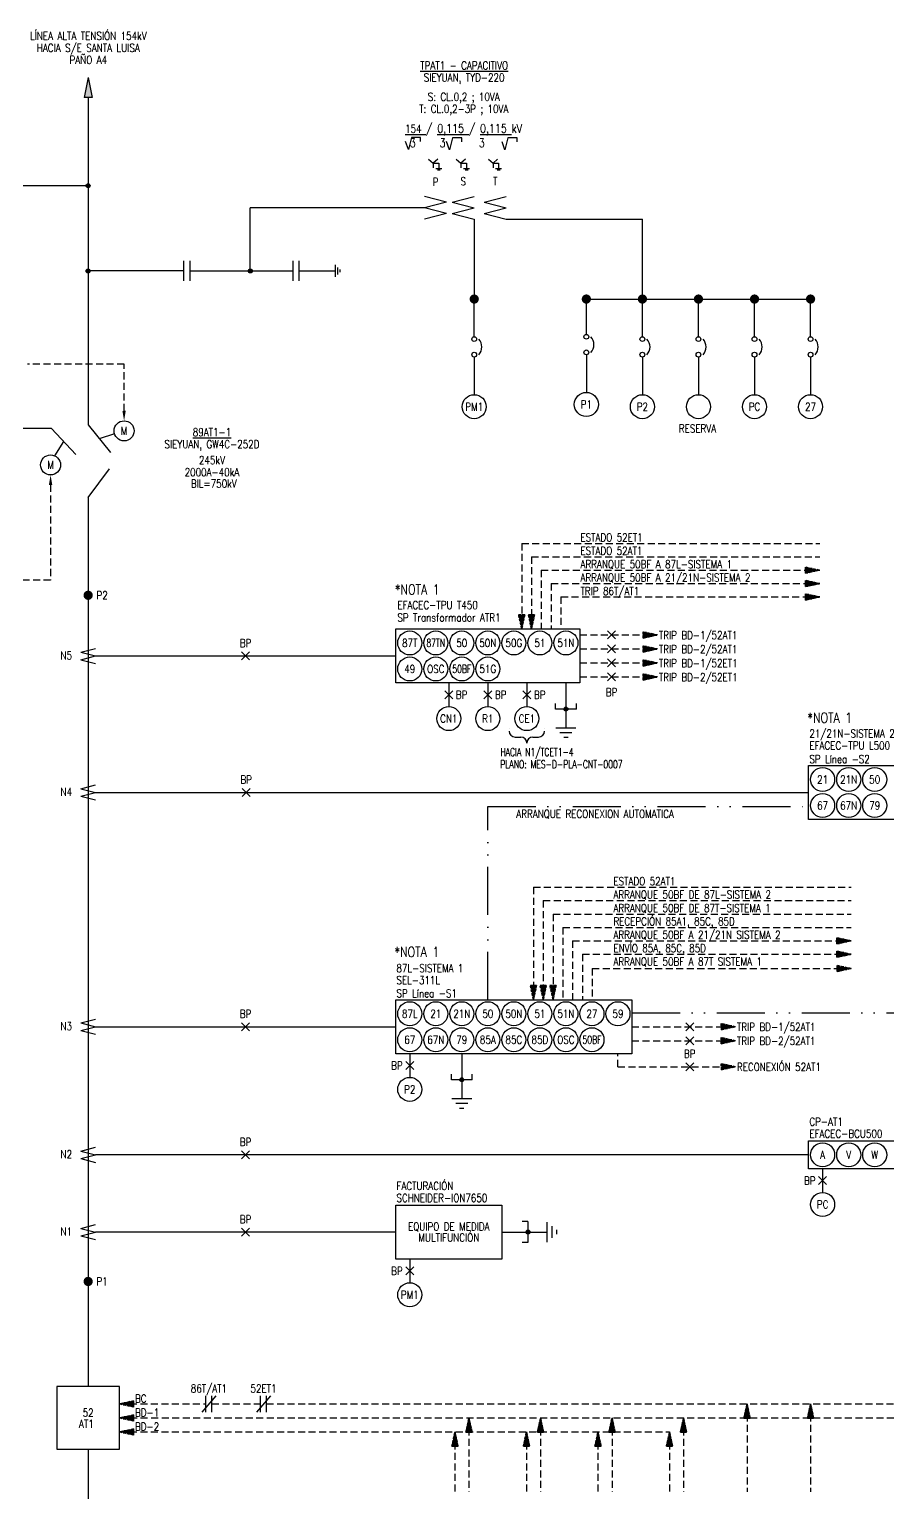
# Model space of a CAD drawing. Header units: millimetres. Extents: x 235261 to 235973, y 101691 to 102424.
# Drawn here: x 235449.8 to 235664.2, y 102058.9 to 102424.5 of the extents above; entities that cross this region are included whole.
import ezdxf
from ezdxf.enums import TextEntityAlignment as Align

# ---------------------------------------------------------------- set-up
doc = ezdxf.new("R2010")
doc.units = ezdxf.units.MM
for name, pattern in [('ACAD_ISO12W100', [21, 12, -3, 0, -3, 0, -3]), ('CENTER', [50.8, 31.75, -6.35, 6.35, -6.35]), ('HIDDEN', [0.375, 0.25, -0.125])]:
    doc.linetypes.add(name, pattern=pattern)
for name, color, linetype in [('01-Formato', 4, 'Continuous'), ('02 TITULOS', 3, 'Continuous'), ('03 TEXTOS', 7, 'Continuous'), ('05TITULOS', 7, 'Continuous'), ('06EJES', 1, 'CENTER'), ('Cable', 1, 'Continuous'), ('E-Nivel-220Kv', 84, 'Continuous'), ('EL-Simbolos', 3, 'Continuous'), ('SEÑAL', 1, 'HIDDEN'), ('Simbologia', 6, 'Continuous')]:
    doc.layers.add(name, color=color, linetype=linetype)
doc.layers.add('E_TIP', color=3, linetype='Continuous', lineweight=35)
doc.styles.add('ROMANS', font='romans.shx', dxfattribs={"width": 0.8, "height": 2})

# ---------------------------------------------------------------- blocks, each defined once
blk = doc.blocks.new('DescsinptUni')
blk.add_line((0, 0), (3.86, 10))
blk = doc.blocks.new('InterruptorUni')
blk.add_lwpolyline([(-7.67, -7.92), (7.33, -7.92), (7.33, 7.08), (-7.67, 7.08)], close=True)

msp = doc.modelspace()

# ---------------------------------------------------------------- hatches: boundary and pattern name
at = {"layer": 'E-Nivel-220Kv', "ltscale": 0.25}
msp.add_hatch(color=256, dxfattribs=at).paths.add_polyline_path([(235463.46, 102407.44), (235465.46, 102407.44), (235464.46, 102412.44)])
at = {"layer": 'E-Nivel-220Kv'}
h = msp.add_hatch(color=256, dxfattribs=at)
h.dxf.hatch_style = 1
h.paths.add_polyline_path([(235464.96, 102385.4, 1), (235463.96, 102385.4, 1)])
h = msp.add_hatch(color=256, dxfattribs=at)
h.dxf.hatch_style = 1
h.paths.add_polyline_path([(235464.95, 102364.12, -1), (235463.95, 102364.12, -1)])
h = msp.add_hatch(color=256, dxfattribs=at)
h.dxf.hatch_style = 1
h.paths.add_polyline_path([(235505.46, 102364.12, 1), (235504.46, 102364.12, 1)])
at = {"layer": 'EL-Simbolos'}
h = msp.add_hatch(color=256, dxfattribs=at)
h.dxf.hatch_style = 1
h.paths.add_polyline_path([(235584.28, 102254.65, 1), (235583.28, 102254.65, 1)])
h = msp.add_hatch(color=256, dxfattribs=at)
h.dxf.hatch_style = 1
h.paths.add_polyline_path([(235558.29, 102162.03, 1), (235557.29, 102162.03, 1)])
h = msp.add_hatch(color=256, dxfattribs=at)
h.dxf.hatch_style = 1
h.paths.add_polyline_path([(235573.81, 102123.98, 1), (235574.81, 102123.98, 1)])
at = {"layer": 'SEÑAL', "linetype": 'HIDDEN', "ltscale": 2.5}
for points in [[(235647.12, 102289.36), (235643.59, 102290.12), (235643.59, 102288.59)], [(235647.18, 102286.01), (235643.64, 102286.78), (235643.65, 102285.24)], [(235647.18, 102282.66), (235643.64, 102283.43), (235643.65, 102281.9)], [(235572.74, 102274.67), (235573.51, 102278.2), (235571.97, 102278.2)], [(235575.18, 102274.67), (235575.95, 102278.2), (235574.42, 102278.2)], [(235606.63, 102273.17), (235603.1, 102273.94), (235603.11, 102272.41)], [(235606.63, 102269.67), (235603.1, 102270.44), (235603.1, 102268.91)], [(235606.63, 102266.17), (235603.1, 102266.94), (235603.11, 102265.41)], [(235606.63, 102262.67), (235603.1, 102263.44), (235603.1, 102261.91)], [(235655, 102196.76), (235651.47, 102197.52), (235651.47, 102195.99)], [(235655, 102196.76), (235651.47, 102197.52), (235651.47, 102195.99)], [(235655, 102193.41), (235651.47, 102194.18), (235651.47, 102192.64)], [(235655, 102193.41), (235651.47, 102194.18), (235651.47, 102192.64)], [(235655.06, 102189.84), (235651.52, 102190.6), (235651.53, 102189.07)], [(235655.06, 102189.84), (235651.52, 102190.6), (235651.53, 102189.07)], [(235575.68, 102182.07), (235576.45, 102185.6), (235574.91, 102185.6)], [(235578.13, 102182.07), (235578.89, 102185.6), (235577.36, 102185.6)], [(235580.57, 102182.07), (235581.34, 102185.6), (235579.81, 102185.6)], [(235626.13, 102175.3), (235622.6, 102176.07), (235622.61, 102174.54)], [(235626.13, 102171.8), (235622.6, 102172.57), (235622.6, 102171.04)], [(235626.13, 102165.3), (235622.6, 102166.06), (235622.61, 102164.53)], [(235472.27, 102081.06), (235475.81, 102080.28), (235475.81, 102081.81)], [(235629.02, 102081.05), (235628.26, 102077.51), (235629.79, 102077.52)], [(235644.89, 102081.05), (235644.12, 102077.51), (235645.65, 102077.52)], [(235472.27, 102077.56), (235475.81, 102076.78), (235475.81, 102078.31)], [(235559.57, 102077.55), (235558.81, 102074.02), (235560.34, 102074.02)], [(235577.44, 102077.55), (235576.67, 102074.02), (235578.2, 102074.02)], [(235595.3, 102077.55), (235594.53, 102074.02), (235596.07, 102074.02)], [(235613.16, 102077.55), (235612.39, 102074.02), (235613.93, 102074.02)], [(235472.27, 102074.06), (235475.81, 102073.28), (235475.81, 102074.81)], [(235556.07, 102074.05), (235555.31, 102070.51), (235556.84, 102070.52)], [(235573.94, 102074.05), (235573.17, 102070.51), (235574.71, 102070.52)], [(235591.8, 102074.05), (235591.03, 102070.51), (235592.57, 102070.52)], [(235609.66, 102074.05), (235608.9, 102070.51), (235610.43, 102070.52)]]:
    msp.add_hatch(color=1, dxfattribs=at).paths.add_polyline_path(points)
at = {"layer": 'Simbologia'}
h = msp.add_hatch(dxfattribs=at)
h.set_pattern_fill('ANGLE', color=1, scale=0.7, angle=90)
h.set_pattern_definition([(90, (307308.8397, -62536.3195), (-4.8895, 3e-16), [3.556, -1.3335]), (180, (307308.8397, -62536.3195), (-6e-16, -4.8895), [3.556, -1.3335])])
h.paths.add_polyline_path([(235627.48, 102365.29), (235628.19, 102365.46), (235627.98, 102365.82)])
h.paths.add_polyline_path([(235631.12, 102371.59), (235630.91, 102370.89), (235631.33, 102370.89)])
h.paths.add_polyline_path([(235634.75, 102365.29), (235634.25, 102365.82), (235634.04, 102365.46)])
h = msp.add_hatch(dxfattribs=at)
h.set_pattern_fill('ANGLE', color=1, scale=0.7, angle=90)
h.set_pattern_definition([(90, (307316.8397, -62536.3195), (-4.8895, 3e-16), [3.556, -1.3335]), (180, (307316.8397, -62536.3195), (-6e-16, -4.8895), [3.556, -1.3335])])
h.paths.add_polyline_path([(235635.48, 102365.29), (235636.19, 102365.46), (235635.98, 102365.82)])
h.paths.add_polyline_path([(235639.12, 102371.59), (235638.91, 102370.89), (235639.33, 102370.89)])
h.paths.add_polyline_path([(235642.75, 102365.29), (235642.25, 102365.82), (235642.04, 102365.46)])

# ---------------------------------------------------------------- linework, layer by layer
at = {"layer": '01-Formato'}
for p, q in [((235571.11, 102247.66), (235572.54, 102247.66)), ((235575.53, 102247.66), (235576.96, 102247.66))]:
    msp.add_line(p, q, dxfattribs=at)
for centre, start, end in [((235571.11, 102249.16), 180, 270), ((235576.96, 102249.16), 270, 0), ((235572.54, 102246.16), 0, 90), ((235575.53, 102246.16), 90, 180)]:
    msp.add_arc(centre, 1.5, start, end, dxfattribs=at)
at = {"layer": '03 TEXTOS'}
for p, q in [((235544.45, 102394.45), (235543.72, 102396.48)), ((235545.2, 102397.45), (235544.45, 102394.45)), ((235547.51, 102397.45), (235545.2, 102397.45)), ((235547.51, 102396.46), (235547.51, 102397.45)), ((235554.71, 102394.39), (235553.98, 102396.42)), ((235555.46, 102397.39), (235554.71, 102394.39)), ((235557.77, 102397.39), (235555.46, 102397.39)), ((235557.77, 102396.4), (235557.77, 102397.39)), ((235568.57, 102394.35), (235567.84, 102396.38)), ((235569.32, 102397.35), (235568.57, 102394.35)), ((235571.63, 102397.35), (235569.32, 102397.35)), ((235571.63, 102396.36), (235571.63, 102397.35))]:
    msp.add_line(p, q, dxfattribs=at)
at = {"layer": '06EJES'}
for p, q in [((235471.06, 102323.41), (235467.24, 102322.2)), ((235456.17, 102317.9), (235458.36, 102321.53))]:
    msp.add_line(p, q, dxfattribs=at)
at = {"layer": 'Cable'}
for p, q in [((235550.64, 102391.07), (235550.64, 102389.89)), ((235550.64, 102391.07), (235552.04, 102391.07)), ((235551.31, 102389.73), (235552.78, 102389.73)), ((235551.68, 102389.35), (235552.41, 102389.35)), ((235552.04, 102391.07), (235552.04, 102389.73)), ((235557.58, 102391.07), (235557.58, 102389.89)), ((235557.58, 102391.07), (235558.98, 102391.07)), ((235558.24, 102389.73), (235559.72, 102389.73)), ((235558.62, 102389.35), (235559.34, 102389.35)), ((235558.98, 102391.07), (235558.98, 102389.73)), ((235565.58, 102391.07), (235565.58, 102389.89)), ((235565.58, 102391.07), (235566.98, 102391.07)), ((235566.24, 102389.73), (235567.72, 102389.73)), ((235566.62, 102389.35), (235567.34, 102389.35)), ((235566.98, 102391.07), (235566.98, 102389.73)), ((235560.89, 102377.09), (235560.89, 102357.09)), ((235568.89, 102377.09), (235602.89, 102377.09)), ((235602.89, 102347.69), (235602.89, 102377.09)), ((235560.89, 102347.69), (235560.89, 102357.09)), ((235588.89, 102357.09), (235644.89, 102357.09)), ((235588.89, 102348.27), (235588.89, 102357.09)), ((235616.89, 102347.69), (235616.89, 102357.09)), ((235630.89, 102347.69), (235630.89, 102357.09)), ((235644.89, 102347.69), (235644.89, 102357.09)), ((235560.89, 102342.6), (235560.89, 102333.2)), ((235588.89, 102343.17), (235588.89, 102333.77)), ((235602.89, 102342.6), (235602.89, 102333.2)), ((235616.89, 102342.6), (235616.89, 102333.2)), ((235630.89, 102342.6), (235630.89, 102333.2)), ((235644.89, 102342.6), (235644.89, 102333.2)), ((235466.29, 102267.92), (235541.29, 102267.92)), ((235554.54, 102261.17), (235554.54, 102255.27)), ((235564.28, 102261.17), (235564.28, 102255.27)), ((235574.04, 102261.17), (235574.04, 102255.27)), ((235583.78, 102261.17), (235583.78, 102249.9)), ((235466.29, 102233.81), (235644.41, 102233.81)), ((235466.29, 102175.29), (235541.29, 102175.29)), ((235544.79, 102168.54), (235544.79, 102162.64)), ((235557.79, 102168.54), (235557.79, 102157.27)), ((235644.41, 102143.29), (235466.29, 102143.29)), ((235647.91, 102139.79), (235647.91, 102133.89)), ((235541.29, 102123.98), (235466.29, 102123.98)), ((235567.79, 102123.98), (235579.06, 102123.98)), ((235544.79, 102117.23), (235544.79, 102111.33))]:
    msp.add_line(p, q, dxfattribs=at)
for points in [[(235549.48, 102392.01), (235550.64, 102391.07)], [(235551.8, 102392.01), (235550.64, 102391.07)], [(235556.42, 102392.01), (235557.58, 102391.07)], [(235558.74, 102392.01), (235557.58, 102391.07)], [(235564.42, 102392.01), (235565.58, 102391.07)], [(235566.74, 102392.01), (235565.58, 102391.07)]]:
    msp.add_lwpolyline(points, dxfattribs=at)
at = {"layer": 'E-Nivel-220Kv', "ltscale": 0.25}
for p, q in [((235464.46, 102412.44), (235463.46, 102407.44)), ((235464.46, 102412.44), (235465.46, 102407.44)), ((235465.46, 102407.44), (235463.46, 102407.44))]:
    msp.add_line(p, q, dxfattribs=at)
at = {"layer": 'E-Nivel-220Kv'}
for p, q in [((235464.46, 102407.44), (235464.45, 102325.69)), ((235464.46, 102385.4), (235438.11, 102385.4)), ((235548.47, 102379.91), (235504.96, 102379.91)), ((235504.96, 102364.12), (235504.96, 102379.91)), ((235488.31, 102364.12), (235464.45, 102364.12)), ((235489.83, 102364.12), (235515.58, 102364.12)), ((235517.1, 102364.12), (235526.16, 102364.12)), ((235455.31, 102324.79), (235444.37, 102324.79)), ((235464.46, 102307.54), (235464.46, 102085.37)), ((235464.46, 102069.75), (235464.5, 102029.1))]:
    msp.add_line(p, q, dxfattribs=at)
for centre in [(235464.46, 102385.4), (235464.45, 102364.12), (235504.96, 102364.12)]:
    msp.add_circle(centre, 0.5, dxfattribs=at)
at = {"layer": 'E_TIP', "linetype": 'ByBlock'}
for p, q in [((235569.61, 102249.82), (235569.61, 102249.82)), ((235578.46, 102249.82), (235578.46, 102249.82)), ((235574.04, 102246.53), (235574.04, 102246.53))]:
    msp.add_line(p, q, dxfattribs=at)
at = {"layer": 'EL-Simbolos'}
for p, q in [((235553.96, 102381.32), (235548.47, 102382.73)), ((235553.96, 102381.32), (235548.47, 102379.91)), ((235555.41, 102381.32), (235560.89, 102382.73)), ((235555.41, 102381.32), (235560.89, 102379.91)), ((235563.41, 102381.32), (235568.89, 102382.73)), ((235563.41, 102381.32), (235568.89, 102379.91)), ((235553.96, 102378.5), (235548.47, 102379.91)), ((235553.96, 102378.5), (235548.47, 102377.09)), ((235555.41, 102378.5), (235560.89, 102379.91)), ((235555.41, 102378.5), (235560.89, 102377.09)), ((235563.41, 102378.5), (235568.89, 102379.91)), ((235563.41, 102378.5), (235568.89, 102377.09)), ((235488.31, 102366.6), (235488.31, 102364.12)), ((235489.83, 102366.6), (235489.83, 102364.12)), ((235515.58, 102366.6), (235515.58, 102364.12)), ((235517.1, 102366.6), (235517.1, 102364.12)), ((235488.31, 102364.12), (235488.31, 102361.64)), ((235489.83, 102364.12), (235489.83, 102361.64)), ((235515.58, 102364.12), (235515.58, 102361.64)), ((235517.1, 102364.12), (235517.1, 102361.64)), ((235526.16, 102365.62), (235526.16, 102362.62)), ((235526.74, 102364.97), (235526.74, 102363.19)), ((235527.3, 102364.49), (235527.3, 102363.77)), ((235455.31, 102324.79), (235461.41, 102318.27)), ((235594.2, 102272.17), (235596.2, 102274.17)), ((235594.2, 102274.17), (235596.2, 102272.17)), ((235462.63, 102268.86), (235466.29, 102269.8)), ((235462.63, 102268.86), (235466.29, 102267.92)), ((235462.63, 102266.98), (235466.29, 102267.92)), ((235502.79, 102266.92), (235504.79, 102268.92)), ((235502.79, 102268.92), (235504.79, 102266.92)), ((235594.2, 102268.67), (235596.2, 102270.67)), ((235594.2, 102270.67), (235596.2, 102268.67)), ((235594.2, 102265.17), (235596.2, 102267.17)), ((235594.2, 102267.17), (235596.2, 102265.17)), ((235462.63, 102266.98), (235466.29, 102266.04)), ((235594.2, 102261.67), (235596.2, 102263.67)), ((235594.2, 102263.67), (235596.2, 102261.67)), ((235553.54, 102259.23), (235555.54, 102257.23)), ((235555.54, 102259.23), (235553.54, 102257.23)), ((235563.29, 102259.23), (235565.29, 102257.23)), ((235565.29, 102259.23), (235563.29, 102257.23)), ((235573.04, 102259.23), (235575.04, 102257.23)), ((235575.04, 102259.23), (235573.04, 102257.23)), ((235581.17, 102254.65), (235581.17, 102256.08)), ((235586.4, 102254.65), (235581.17, 102254.65)), ((235586.4, 102254.65), (235586.4, 102256.08)), ((235586.28, 102249.9), (235581.28, 102249.9)), ((235585.25, 102248.71), (235582.31, 102248.71)), ((235584.33, 102247.52), (235583.24, 102247.52)), ((235462.63, 102234.75), (235466.29, 102235.69)), ((235462.63, 102234.75), (235466.29, 102233.81)), ((235502.94, 102232.81), (235504.94, 102234.81)), ((235502.94, 102234.81), (235504.94, 102232.81)), ((235462.63, 102232.87), (235466.29, 102233.81)), ((235462.63, 102232.87), (235466.29, 102231.94)), ((235462.63, 102176.23), (235466.29, 102177.17)), ((235462.63, 102176.23), (235466.29, 102175.29)), ((235502.79, 102174.29), (235504.79, 102176.29)), ((235502.79, 102176.29), (235504.79, 102174.29)), ((235613.7, 102174.3), (235615.7, 102176.3)), ((235613.7, 102176.3), (235615.7, 102174.3)), ((235462.63, 102174.36), (235466.29, 102175.29)), ((235462.63, 102174.36), (235466.29, 102173.42)), ((235613.7, 102170.8), (235615.7, 102172.8)), ((235613.7, 102172.8), (235615.7, 102170.8)), ((235543.79, 102166.59), (235545.79, 102164.59)), ((235545.79, 102166.59), (235543.79, 102164.59)), ((235613.7, 102164.3), (235615.7, 102166.3)), ((235613.7, 102166.3), (235615.7, 102164.3)), ((235555.18, 102162.03), (235555.18, 102163.46)), ((235560.4, 102162.03), (235555.18, 102162.03)), ((235560.4, 102162.03), (235560.4, 102163.46)), ((235560.29, 102157.27), (235555.29, 102157.27)), ((235559.26, 102156.09), (235556.32, 102156.09)), ((235558.33, 102154.9), (235557.25, 102154.9)), ((235462.63, 102144.23), (235466.29, 102145.17)), ((235462.63, 102144.23), (235466.29, 102143.29)), ((235462.63, 102142.35), (235466.29, 102143.29)), ((235502.79, 102142.29), (235504.79, 102144.29)), ((235502.79, 102144.29), (235504.79, 102142.29)), ((235462.63, 102142.35), (235466.29, 102141.41)), ((235646.91, 102137.84), (235648.91, 102135.84)), ((235648.91, 102137.84), (235646.91, 102135.84)), ((235462.63, 102124.92), (235466.29, 102125.86)), ((235462.63, 102124.92), (235466.29, 102123.98)), ((235502.79, 102122.98), (235504.79, 102124.98)), ((235502.79, 102124.98), (235504.79, 102122.98)), ((235574.31, 102126.59), (235572.88, 102126.59)), ((235574.31, 102126.59), (235574.31, 102121.37)), ((235579.06, 102126.48), (235579.06, 102121.48)), ((235580.25, 102125.45), (235580.25, 102122.51)), ((235462.63, 102123.04), (235466.29, 102123.98)), ((235462.63, 102123.04), (235466.29, 102122.1)), ((235574.31, 102121.37), (235572.88, 102121.37)), ((235581.44, 102124.53), (235581.44, 102123.44)), ((235543.79, 102115.28), (235545.79, 102113.28)), ((235545.79, 102115.28), (235543.79, 102113.28))]:
    msp.add_line(p, q, dxfattribs=at)
at = {"layer": 'EL-Simbolos', "const_width": 1.15}
for points in [[(235561.47, 102357.09, 1), (235560.32, 102357.09, 1)], [(235589.47, 102357.09, 1), (235588.32, 102357.09, 1)], [(235603.47, 102357.09, 1), (235602.32, 102357.09, 1)], [(235617.47, 102357.09, 1), (235616.32, 102357.09, 1)], [(235631.47, 102357.09, 1), (235630.32, 102357.09, 1)], [(235645.47, 102357.09, 1), (235644.32, 102357.09, 1)], [(235465.04, 102283.08, 1), (235463.89, 102283.08, 1)], [(235465.04, 102111.65, -1), (235463.89, 102111.65, -1)]]:
    msp.add_lwpolyline(points, format="xyb", close=True, dxfattribs=at)
at = {"layer": 'EL-Simbolos'}
for points in [[(235541.29, 102274.67), (235587.29, 102274.67), (235587.29, 102261.17), (235541.29, 102261.17)], [(235644.41, 102240.56), (235696.91, 102240.56), (235696.91, 102227.06), (235644.41, 102227.06)], [(235541.29, 102182.04), (235600.29, 102182.04), (235600.29, 102168.54), (235541.29, 102168.54)], [(235644.41, 102146.79), (235683.91, 102146.79), (235683.91, 102139.79), (235644.41, 102139.79)], [(235541.29, 102130.73), (235567.79, 102130.73), (235567.79, 102117.23), (235541.29, 102117.23)]]:
    msp.add_lwpolyline(points, close=True, dxfattribs=at)
for centre, radius in [((235560.89, 102347.09), 0.599), ((235588.89, 102347.67), 0.599), ((235602.89, 102347.09), 0.599), ((235616.89, 102347.09), 0.599), ((235630.89, 102347.09), 0.599), ((235644.89, 102347.09), 0.599), ((235588.89, 102343.77), 0.599), ((235560.89, 102343.2), 0.599), ((235602.89, 102343.2), 0.599), ((235616.89, 102343.2), 0.599), ((235630.89, 102343.2), 0.599), ((235644.89, 102343.2), 0.599), ((235560.89, 102330.2), 3), ((235588.89, 102330.77), 3), ((235602.89, 102330.2), 3), ((235616.89, 102330.2), 3), ((235630.89, 102330.2), 3), ((235644.89, 102330.2), 3), ((235473.44, 102324.16), 2.5), ((235455.08, 102315.65), 2.5), ((235544.79, 102271.17), 3), ((235551.29, 102271.17), 3), ((235557.79, 102271.17), 3), ((235564.29, 102271.17), 3), ((235570.79, 102271.17), 3), ((235577.29, 102271.17), 3), ((235583.79, 102271.17), 3), ((235544.79, 102264.67), 3), ((235551.29, 102264.67), 3), ((235557.79, 102264.67), 3), ((235564.29, 102264.67), 3), ((235554.54, 102252.27), 3), ((235564.28, 102252.27), 3), ((235574.04, 102252.27), 3), ((235583.78, 102254.65), 0.5), ((235647.91, 102237.06), 3), ((235654.41, 102237.06), 3), ((235660.91, 102237.06), 3), ((235647.91, 102230.56), 3), ((235654.41, 102230.56), 3), ((235660.91, 102230.56), 3), ((235544.79, 102178.54), 3), ((235551.29, 102178.54), 3), ((235557.79, 102178.54), 3), ((235564.29, 102178.54), 3), ((235570.79, 102178.54), 3), ((235577.29, 102178.54), 3), ((235583.79, 102178.54), 3), ((235590.29, 102178.54), 3), ((235596.79, 102178.54), 3), ((235544.79, 102172.04), 3), ((235551.29, 102172.04), 3), ((235557.79, 102172.04), 3), ((235564.29, 102172.04), 3), ((235570.79, 102172.04), 3), ((235577.29, 102172.04), 3), ((235583.79, 102172.04), 3), ((235590.29, 102172.04), 3), ((235544.79, 102159.64), 3), ((235557.79, 102162.03), 0.5), ((235647.91, 102143.29), 3), ((235654.41, 102143.29), 3), ((235660.91, 102143.29), 3), ((235647.91, 102130.89), 3), ((235574.31, 102123.98), 0.5), ((235544.79, 102108.33), 3)]:
    msp.add_circle(centre, radius, dxfattribs=at)
for centre in [(235587.88, 102345.7), (235559.88, 102345.13), (235601.88, 102345.13), (235615.88, 102345.13), (235629.88, 102345.13), (235643.88, 102345.13)]:
    msp.add_arc(centre, 2.91, 317.84, 42.16, dxfattribs=at)
at = {"layer": 'SEÑAL', "color": 1, "linetype": 'HIDDEN', "ltscale": 7}
for p, q in [((235473.44, 102340.86), (235449.31, 102340.86)), ((235473.44, 102329.16), (235473.44, 102340.86)), ((235455.08, 102310.65), (235455.08, 102286.84)), ((235572.74, 102296.05), (235647.17, 102296.05)), ((235572.74, 102296.05), (235572.74, 102274.67)), ((235575.18, 102292.7), (235647.17, 102292.7)), ((235575.18, 102292.7), (235575.18, 102274.67)), ((235577.64, 102289.36), (235577.64, 102274.67)), ((235577.64, 102289.36), (235647.18, 102289.36)), ((235455.08, 102286.84), (235446.41, 102286.84)), ((235580.1, 102286.01), (235580.1, 102274.67)), ((235580.1, 102286.01), (235647.18, 102286.01)), ((235582.56, 102282.66), (235647.18, 102282.66)), ((235582.56, 102282.66), (235582.56, 102274.67)), ((235587.29, 102273.17), (235603.1, 102273.17)), ((235587.29, 102269.67), (235603.1, 102269.67)), ((235587.29, 102266.17), (235603.1, 102266.17)), ((235587.29, 102262.67), (235603.1, 102262.67)), ((235575.68, 102210.14), (235575.68, 102182.07)), ((235575.68, 102210.14), (235655, 102210.14)), ((235578.13, 102206.8), (235655, 102206.8)), ((235578.13, 102206.8), (235578.13, 102182.07)), ((235580.57, 102203.45), (235655, 102203.45)), ((235580.57, 102203.45), (235580.57, 102182.07)), ((235583.02, 102200.1), (235655, 102200.1)), ((235583.02, 102200.1), (235583.02, 102182.07)), ((235585.47, 102196.76), (235655, 102196.76)), ((235585.47, 102196.76), (235585.47, 102182.07)), ((235587.91, 102193.41), (235655, 102193.41)), ((235587.91, 102193.41), (235587.91, 102182.07)), ((235590.36, 102189.84), (235655, 102189.84)), ((235590.36, 102189.84), (235590.36, 102182.07)), ((235600.29, 102175.3), (235626.13, 102175.3)), ((235596.79, 102165.29), (235596.79, 102168.54)), ((235600.29, 102171.8), (235626.13, 102171.8)), ((235596.79, 102165.29), (235622.6, 102165.3)), ((235472.27, 102081.05), (235493.88, 102081.05)), ((235495.38, 102081.05), (235507.52, 102081.05)), ((235509.02, 102081.05), (235812.36, 102081.05)), ((235629.02, 102081.05), (235629.02, 102059.05)), ((235644.89, 102081.05), (235644.89, 102059.05)), ((235472.33, 102077.55), (235831.02, 102077.55)), ((235559.57, 102077.55), (235559.57, 102059.05)), ((235577.44, 102077.55), (235577.44, 102059.05)), ((235595.3, 102077.55), (235595.3, 102059.05)), ((235613.16, 102077.55), (235613.16, 102059.05)), ((235644.13, 102077.54), (235645.65, 102077.54)), ((235472.27, 102074.05), (235609.66, 102074.05)), ((235556.07, 102074.05), (235556.07, 102059.05)), ((235573.94, 102074.05), (235573.94, 102059.05)), ((235591.8, 102074.05), (235591.8, 102059.05)), ((235609.66, 102074.05), (235609.66, 102059.05))]:
    msp.add_line(p, q, dxfattribs=at)
at = {"layer": 'SEÑAL', "color": 4, "linetype": 'ACAD_ISO12W100'}
for p, q in [((235564.29, 102230.31), (235644.41, 102230.31)), ((235564.29, 102182.04), (235564.29, 102230.31)), ((235600.29, 102178.79), (235713.59, 102178.81))]:
    msp.add_line(p, q, dxfattribs=at)
at = {"layer": 'SEÑAL', "linetype": 'ByBlock'}
for p, q in [((235496.38, 102083.06), (235492.88, 102079.03)), ((235493.88, 102079.03), (235493.88, 102083.06)), ((235495.38, 102079.03), (235495.38, 102083.06)), ((235510.02, 102083.06), (235506.52, 102079.03)), ((235507.52, 102079.03), (235507.52, 102083.06)), ((235509.02, 102079.03), (235509.02, 102083.06))]:
    msp.add_line(p, q, dxfattribs=at)
at = {"layer": 'SEÑAL', "color": 1, "linetype": 'HIDDEN', "ltscale": 2.5}
for points in [[(235647.12, 102289.36), (235643.59, 102290.12), (235643.59, 102288.59), (235647.12, 102289.36)], [(235643.59, 102290.12), (235647.12, 102289.36), (235643.59, 102288.59), (235643.59, 102290.12)], [(235647.18, 102286.01), (235643.64, 102286.78), (235643.65, 102285.24), (235647.18, 102286.01)], [(235643.64, 102286.78), (235647.18, 102286.01), (235643.65, 102285.24), (235643.64, 102286.78)], [(235647.18, 102282.66), (235643.64, 102283.43), (235643.65, 102281.9), (235647.18, 102282.66)], [(235643.64, 102283.43), (235647.18, 102282.66), (235643.65, 102281.9), (235643.64, 102283.43)], [(235572.74, 102274.67), (235573.51, 102278.2), (235571.97, 102278.2), (235572.74, 102274.67)], [(235573.51, 102278.2), (235572.74, 102274.67), (235571.97, 102278.2), (235573.51, 102278.2)], [(235575.18, 102274.67), (235575.95, 102278.2), (235574.42, 102278.2), (235575.18, 102274.67)], [(235575.95, 102278.2), (235575.18, 102274.67), (235574.42, 102278.2), (235575.95, 102278.2)], [(235606.63, 102273.17), (235603.1, 102273.94), (235603.11, 102272.41), (235606.63, 102273.17)], [(235603.1, 102273.94), (235606.63, 102273.17), (235603.11, 102272.41), (235603.1, 102273.94)], [(235606.63, 102269.67), (235603.1, 102270.44), (235603.1, 102268.91), (235606.63, 102269.67)], [(235603.1, 102270.44), (235606.63, 102269.67), (235603.1, 102268.91), (235603.1, 102270.44)], [(235606.63, 102266.17), (235603.1, 102266.94), (235603.11, 102265.41), (235606.63, 102266.17)], [(235603.1, 102266.94), (235606.63, 102266.17), (235603.11, 102265.41), (235603.1, 102266.94)], [(235606.63, 102262.67), (235603.1, 102263.44), (235603.1, 102261.91), (235606.63, 102262.67)], [(235603.1, 102263.44), (235606.63, 102262.67), (235603.1, 102261.91), (235603.1, 102263.44)], [(235655, 102196.76), (235651.47, 102197.52), (235651.47, 102195.99), (235655, 102196.76)], [(235651.47, 102197.52), (235655, 102196.76), (235651.47, 102195.99), (235651.47, 102197.52)], [(235655, 102196.76), (235651.47, 102197.52), (235651.47, 102195.99), (235655, 102196.76)], [(235651.47, 102197.52), (235655, 102196.76), (235651.47, 102195.99), (235651.47, 102197.52)], [(235655, 102193.41), (235651.47, 102194.18), (235651.47, 102192.64), (235655, 102193.41)], [(235651.47, 102194.18), (235655, 102193.41), (235651.47, 102192.64), (235651.47, 102194.18)], [(235655, 102193.41), (235651.47, 102194.18), (235651.47, 102192.64), (235655, 102193.41)], [(235651.47, 102194.18), (235655, 102193.41), (235651.47, 102192.64), (235651.47, 102194.18)], [(235655.06, 102189.84), (235651.52, 102190.6), (235651.53, 102189.07), (235655.06, 102189.84)], [(235651.52, 102190.6), (235655.06, 102189.84), (235651.53, 102189.07), (235651.52, 102190.6)], [(235655.06, 102189.84), (235651.52, 102190.6), (235651.53, 102189.07), (235655.06, 102189.84)], [(235651.52, 102190.6), (235655.06, 102189.84), (235651.53, 102189.07), (235651.52, 102190.6)], [(235575.68, 102182.07), (235576.45, 102185.6), (235574.91, 102185.6), (235575.68, 102182.07)], [(235576.45, 102185.6), (235575.68, 102182.07), (235574.91, 102185.6), (235576.45, 102185.6)], [(235578.13, 102182.07), (235578.89, 102185.6), (235577.36, 102185.6), (235578.13, 102182.07)], [(235578.89, 102185.6), (235578.13, 102182.07), (235577.36, 102185.6), (235578.89, 102185.6)], [(235580.57, 102182.07), (235581.34, 102185.6), (235579.81, 102185.6), (235580.57, 102182.07)], [(235581.34, 102185.6), (235580.57, 102182.07), (235579.81, 102185.6), (235581.34, 102185.6)], [(235626.13, 102175.3), (235622.6, 102176.07), (235622.61, 102174.54), (235626.13, 102175.3)], [(235622.6, 102176.07), (235626.13, 102175.3), (235622.61, 102174.54), (235622.6, 102176.07)], [(235626.13, 102171.8), (235622.6, 102172.57), (235622.6, 102171.04), (235626.13, 102171.8)], [(235622.6, 102172.57), (235626.13, 102171.8), (235622.6, 102171.04), (235622.6, 102172.57)], [(235626.13, 102165.3), (235622.6, 102166.06), (235622.61, 102164.53), (235626.13, 102165.3)], [(235622.6, 102166.06), (235626.13, 102165.3), (235622.61, 102164.53), (235622.6, 102166.06)], [(235472.27, 102081.06), (235475.81, 102080.28), (235475.81, 102081.81), (235472.27, 102081.06)], [(235475.81, 102080.28), (235472.27, 102081.06), (235475.81, 102081.81), (235475.81, 102080.28)], [(235629.02, 102081.05), (235628.26, 102077.51), (235629.79, 102077.52), (235629.02, 102081.05)], [(235628.26, 102077.51), (235629.02, 102081.05), (235629.79, 102077.52), (235628.26, 102077.51)], [(235644.89, 102081.05), (235644.12, 102077.51), (235645.65, 102077.52), (235644.89, 102081.05)], [(235644.12, 102077.51), (235644.89, 102081.05), (235645.65, 102077.52), (235644.12, 102077.51)], [(235472.27, 102077.56), (235475.81, 102076.78), (235475.81, 102078.31), (235472.27, 102077.56)], [(235475.81, 102076.78), (235472.27, 102077.56), (235475.81, 102078.31), (235475.81, 102076.78)], [(235559.57, 102077.55), (235558.81, 102074.02), (235560.34, 102074.02), (235559.57, 102077.55)], [(235558.81, 102074.02), (235559.57, 102077.55), (235560.34, 102074.02), (235558.81, 102074.02)], [(235577.44, 102077.55), (235576.67, 102074.02), (235578.2, 102074.02), (235577.44, 102077.55)], [(235576.67, 102074.02), (235577.44, 102077.55), (235578.2, 102074.02), (235576.67, 102074.02)], [(235595.3, 102077.55), (235594.53, 102074.02), (235596.07, 102074.02), (235595.3, 102077.55)], [(235594.53, 102074.02), (235595.3, 102077.55), (235596.07, 102074.02), (235594.53, 102074.02)], [(235613.16, 102077.55), (235612.39, 102074.02), (235613.93, 102074.02), (235613.16, 102077.55)], [(235612.39, 102074.02), (235613.16, 102077.55), (235613.93, 102074.02), (235613.16, 102074.02)], [(235472.27, 102074.06), (235475.81, 102073.28), (235475.81, 102074.81), (235472.27, 102074.06)], [(235475.81, 102073.28), (235472.27, 102074.06), (235475.81, 102074.81), (235475.81, 102073.28)], [(235556.07, 102074.05), (235555.31, 102070.51), (235556.84, 102070.52), (235556.07, 102074.05)], [(235555.31, 102070.51), (235556.07, 102074.05), (235556.84, 102070.52), (235555.31, 102070.51)], [(235573.94, 102074.05), (235573.17, 102070.51), (235574.71, 102070.52), (235573.94, 102074.05)], [(235573.17, 102070.51), (235573.94, 102074.05), (235574.71, 102070.52), (235573.17, 102070.51)], [(235591.8, 102074.05), (235591.03, 102070.51), (235592.57, 102070.52), (235591.8, 102074.05)], [(235591.03, 102070.51), (235591.8, 102074.05), (235592.57, 102070.52), (235591.03, 102070.51)], [(235609.66, 102074.05), (235608.9, 102070.51), (235610.43, 102070.52), (235609.66, 102074.05)], [(235608.9, 102070.51), (235609.66, 102074.05), (235610.43, 102070.52), (235608.9, 102070.51)]]:
    msp.add_lwpolyline(points, dxfattribs=at)
for points in [[(235473.85, 102329.17), (235473.44, 102326.66), (235473.02, 102329.16)], [(235454.67, 102310.65), (235455.08, 102313.15), (235455.5, 102310.65)]]:
    msp.add_solid(points, dxfattribs=at)

# ---------------------------------------------------------------- block references
at = {"layer": 'EL-Simbolos'}
for p, xscale, yscale, zscale, rotation in [((235464.45, 102325.69), -0.8333402410639791, 0.8333402410639791, 0.8333402410639514, 197.5629221486014), ((235464.46, 102307.54), 0.833340241063979, 0.833340241063979, 0.833340241063979, 344.4951325351656)]:
    msp.add_blockref('DescsinptUni', p, dxfattribs=dict(at, xscale=xscale, yscale=yscale, zscale=zscale, rotation=rotation))
at = {"layer": 'EL-Simbolos', "xscale": 1.041675301329973, "yscale": 1.041675301329973, "zscale": 1.041675301329973}
msp.add_blockref('InterruptorUni', (235464.64, 102078), dxfattribs=at)

# ---------------------------------------------------------------- texts
at = {"layer": '02 TITULOS', "style": 'ROMANS'}
for s, width, p in [('LÍNEA ALTA TENSIÓN 154kV', 0.8, (235464.51, 102421.83)), ('HACIA S/E SANTA LUISA', 0.8, (235464.51, 102418.83)), ('PAÑO A4', 0.8, (235464.51, 102415.83)), ('%%UTPAT1 - CAPACITIVO', 0.8, (235558.37, 102414.44)), ('SIEYUAN, TYD-220', 0.8, (235558.37, 102411.44)), ('%%U89AT1-1', 0.8, (235495.39, 102322.83)), ('SIEYUAN, GW4C-252D', 0.8, (235495.39, 102319.83)), ('N5 ', 0.8, (235459.56, 102267.04)), ('HACIA N1/TCET1-4', 0.7, (235576.57, 102242.91)), ('PLANO: MES-D-PLA-CNT-0007', 0.7, (235582.67, 102239.85)), ('N4 ', 0.8, (235459.56, 102232.94)), ('N3 ', 0.8, (235459.56, 102174.42)), ('N2 ', 0.8, (235459.56, 102142.42)), ('N1 ', 0.8, (235459.56, 102123.11))]:
    msp.add_text(s, height=2, dxfattribs=dict(at, width=width)).set_placement(p, align=Align.CENTER)
at = {"layer": '02 TITULOS', "style": 'ROMANS', "width": 0.8}
for s, p in [('P2', (235467.96, 102283.08)), ('P1', (235467.96, 102111.65))]:
    msp.add_text(s, height=2, dxfattribs=at).set_placement(p, align=Align.MIDDLE_CENTER)
at = {"layer": '03 TEXTOS', "style": 'ROMANS', "width": 0.8}
for s, p in [('S: CL.0,2 ; 10VA', (235558.28, 102406.62)), ('T: CL.0,2-3P ; 10VA', (235558.28, 102403.62)), ('P', (235551.22, 102385.37)), ('S', (235558.15, 102385.52)), ('T', (235566.15, 102385.52)), ('2000A-40kA', (235495.39, 102312.83)), ('245kV', (235495.39, 102315.83)), ('BIL=750kV', (235495.86, 102309.97)), ('86T/AT1', (235494.63, 102083.9)), ('52ET1', (235508.27, 102083.9)), ('AT1', (235464.03, 102075.08)), ('52', (235464.46, 102077.87))]:
    msp.add_text(s, height=2, dxfattribs=at).set_placement(p, align=Align.CENTER)
at = {"layer": '03 TEXTOS', "style": 'ROMANS'}
for s, width, p in [('PM1', 0.8, (235560.89, 102330.2)), ('P1', 0.8, (235588.89, 102330.77)), ('P2', 0.8, (235602.89, 102330.2)), ('PC', 0.8, (235630.89, 102330.2)), ('27', 0.8, (235644.89, 102330.2)), ('BP', 0.8, (235503.79, 102271.13)), ('87T', 0.8, (235544.79, 102271.17)), ('87TN', 0.7, (235551.29, 102271.17)), ('50', 0.8, (235557.79, 102271.17)), ('50N', 0.8, (235564.29, 102271.17)), ('50G', 0.8, (235570.79, 102271.17)), ('51', 0.8, (235577.29, 102271.17)), ('51N', 0.8, (235583.79, 102271.17)), ('49', 0.8, (235544.79, 102264.67)), ('OSC', 0.8, (235551.29, 102264.67)), ('50BF', 0.7, (235557.79, 102264.67)), ('51G', 0.8, (235564.29, 102264.67)), ('BP', 0.8, (235595.2, 102258.87)), ('BP', 0.8, (235557.75, 102258.23)), ('BP', 0.8, (235567.5, 102258.23)), ('BP', 0.8, (235577.25, 102258.23)), ('CN1', 0.8, (235554.54, 102252.27)), ('R1', 0.8, (235564.28, 102252.27)), ('CE1', 0.8, (235574.04, 102252.27)), ('BP', 0.8, (235503.94, 102237.03)), ('21', 0.8, (235647.91, 102237.06)), ('21N', 0.8, (235654.41, 102237.06)), ('50', 0.8, (235660.91, 102237.06)), ('67', 0.8, (235647.91, 102230.56)), ('67N', 0.8, (235654.41, 102230.56)), ('79', 0.8, (235660.91, 102230.56)), ('BP', 0.8, (235503.79, 102178.51)), ('87L', 0.8, (235544.79, 102178.54)), ('21', 0.8, (235551.29, 102178.54)), ('21N', 0.8, (235557.79, 102178.54)), ('50', 0.8, (235564.29, 102178.54)), ('50N', 0.8, (235570.79, 102178.54)), ('51', 0.8, (235577.29, 102178.54)), ('51N', 0.8, (235583.79, 102178.54)), ('27', 0.8, (235590.29, 102178.54)), ('59', 0.8, (235596.79, 102178.54)), ('67', 0.8, (235544.79, 102172.04)), ('67N', 0.8, (235551.29, 102172.04)), ('79', 0.8, (235557.79, 102172.04)), ('85A', 0.8, (235564.29, 102172.04)), ('85C', 0.8, (235570.79, 102172.04)), ('85D', 0.8, (235577.29, 102172.04)), ('OSC', 0.8, (235583.79, 102172.04)), ('50BF', 0.7, (235590.29, 102172.04)), ('BP', 0.8, (235614.7, 102168.54)), ('BP', 0.8, (235541.58, 102165.59)), ('P2', 0.8, (235544.79, 102159.64)), ('BP', 0.8, (235503.79, 102146.5)), ('A', 0.8, (235647.91, 102143.29)), ('V', 0.8, (235654.41, 102143.29)), ('W', 0.8, (235660.91, 102143.29)), ('BP', 0.8, (235644.7, 102136.84)), ('PC', 0.8, (235647.91, 102130.89)), ('BP', 0.8, (235503.79, 102127.19)), ('EQUIPO DE MEDIDA', 0.8, (235554.54, 102125.36)), ('MULTIFUNCIÓN', 0.8, (235554.54, 102122.61)), ('BP', 0.8, (235541.58, 102114.28)), ('PM1', 0.8, (235544.79, 102108.33))]:
    msp.add_text(s, height=2, dxfattribs=dict(at, width=width)).set_placement(p, align=Align.MIDDLE_CENTER)
at = {"layer": '03 TEXTOS', "style": 'ROMANS', "width": 0.8}
for s, p in [('RESERVA', (235612, 102323.74)), ('ESTADO 52ET1', (235587.41, 102296.54)), ('ESTADO 52AT1', (235587.41, 102293.2)), ('ARRANQUE 50BF A 87L-SISTEMA 1', (235587.43, 102289.84)), ('ARRANQUE 50BF A 21/21N-SISTEMA 2', (235587.43, 102286.5)), ('TRIP 86T/AT1', (235587.43, 102283.15)), ('ARRANQUE RECONEXION AUTOMATICA', (235571.4, 102227.47)), ('ESTADO 52AT1', (235595.65, 102210.64)), ('ARRANQUE 50BF DE 87L-SISTEMA 2', (235595.65, 102207.3)), ('ARRANQUE 50BF DE 87T-SISTEMA 1', (235595.65, 102203.95)), ('RECEPCIÓN 85A1, 85C, 85D', (235595.65, 102200.6)), ('ARRANQUE 50BF A 21/21N SISTEMA 2', (235595.65, 102197.26)), ('ENVÍO 85A, 85C, 85D', (235595.65, 102193.91)), ('ARRANQUE 50BF A 87T SISTEMA 1', (235595.65, 102190.56))]:
    msp.add_text(s, height=2, dxfattribs=at).set_placement(p)
for p in [(235473.44, 102324.16), (235455.08, 102315.65)]:
    msp.add_text('M', height=2, dxfattribs=at).set_placement(p, align=Align.MIDDLE)
for s, p in [('SP Transformador ATR1', (235541.69, 102277.51)), ('EFACEC-TPU T450', (235541.69, 102280.64)), ('TRIP BD-1/52AT1', (235607, 102273.11)), ('TRIP BD-2/52AT1', (235607, 102269.61)), ('TRIP BD-1/52ET1', (235607, 102266.11)), ('TRIP BD-2/52ET1', (235607, 102262.61)), ('21/21N-SISTEMA 2', (235644.59, 102248.54)), ('EFACEC-TPU L500', (235644.59, 102245.54)), ('SP Línea -S2', (235644.59, 102242.15)), ('87L-SISTEMA 1', (235541.47, 102189.92)), ('SEL-311L', (235541.47, 102186.92)), ('SP Línea -S1', (235541.47, 102183.63)), ('TRIP BD-1/52AT1', (235626.5, 102175.24)), ('TRIP BD-2/52AT1', (235626.5, 102171.74)), ('RECONEXIÓN 52AT1', (235626.5, 102165.23)), ('CP-AT1', (235644.59, 102151.56)), ('EFACEC-BCU500', (235644.59, 102148.56)), ('FACTURACIÓN', (235541.47, 102135.5)), ('SCHNEIDER-ION7650', (235541.47, 102132.5)), ('BC', (235476.17, 102082.37)), ('BD-1', (235476.17, 102078.88)), ('BD-2', (235476.17, 102075.38))]:
    msp.add_text(s, height=2, dxfattribs=at).set_placement(p, align=Align.MIDDLE_LEFT)
at = {"layer": '03 TEXTOS', "insert": (235543.62, 102400.81), "char_height": 2, "attachment_point": 1, "style": 'ROMANS'}
msp.add_mtext_dynamic_manual_height_columns('{\\L154} {\\H1.0833x;/ \\L0,115\\l / \\L0,115\\l kV\\P 3     3       3}', width=39.3196, gutter_width=12.5, heights=[0], dxfattribs=at)
at = {"layer": '05TITULOS', "style": 'ROMANS', "width": 0.8}
for p in [(235541.09, 102283.28), (235644.12, 102251.23), (235540.99, 102192.72)]:
    msp.add_text('*NOTA 1', height=2.5, dxfattribs=at).set_placement(p)

doc.saveas('drawing.dxf')
